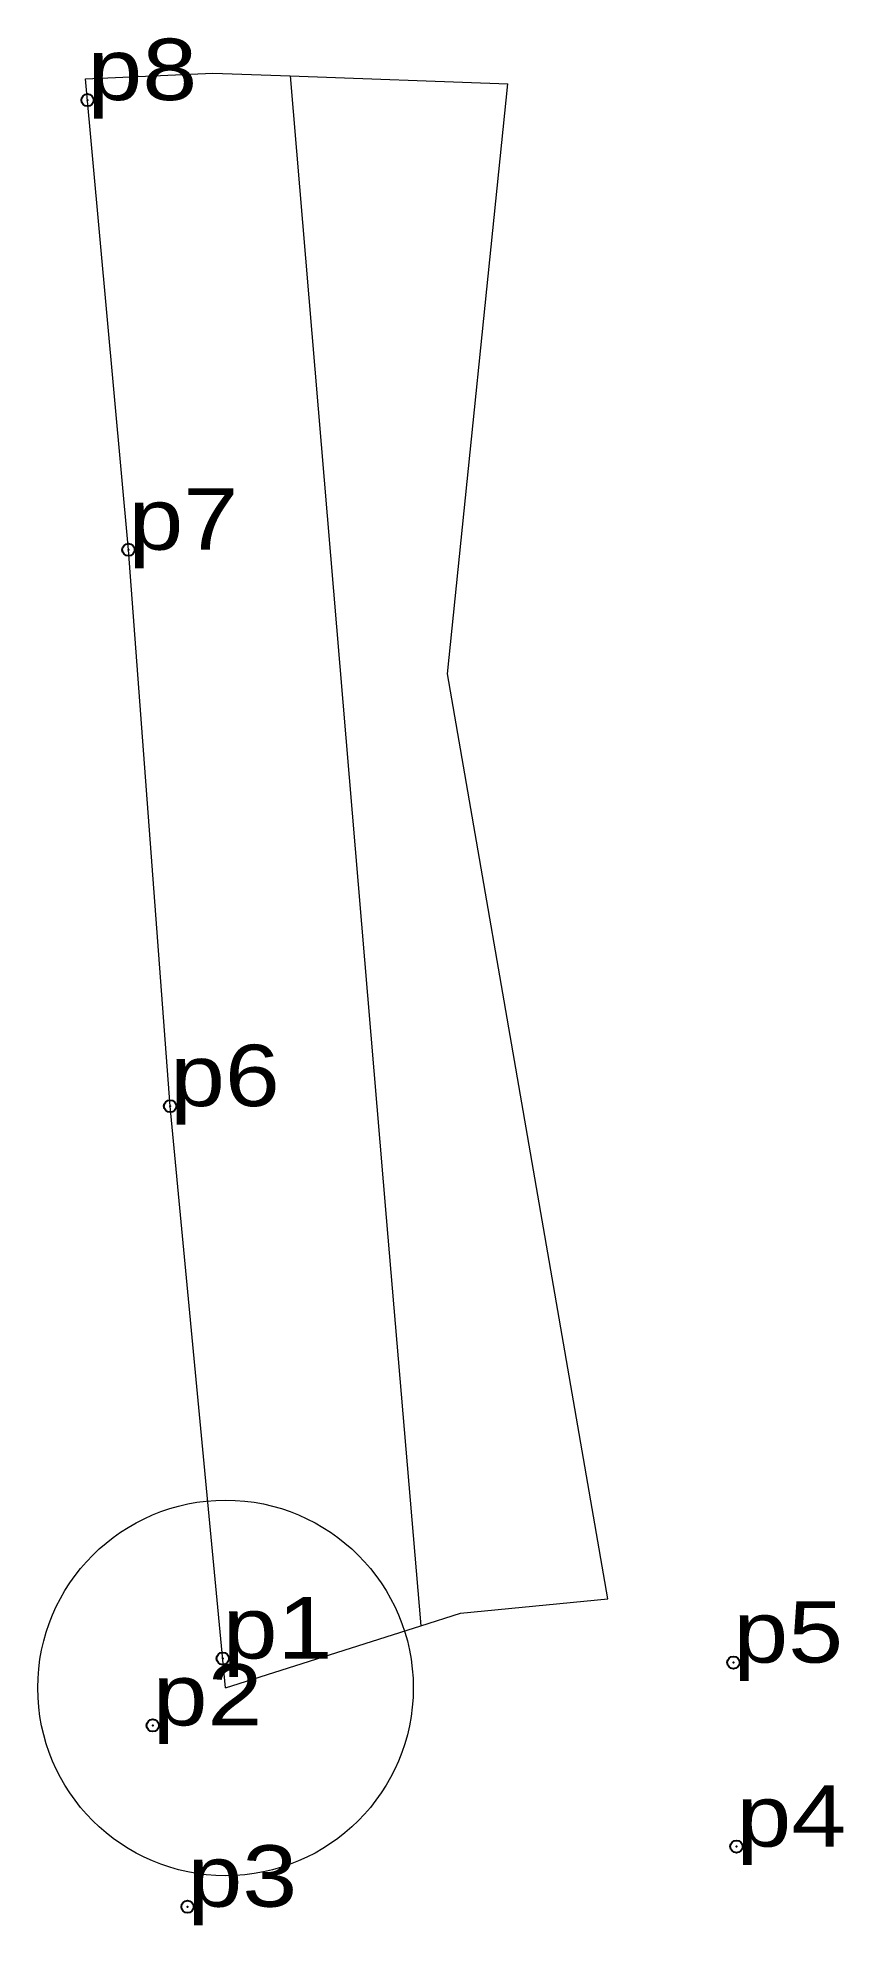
# Model space of a CAD drawing. Header units: metres. Extents: x 546820 to 1836833, y -1 to 1837245.
# Drawn here: x 547370.8 to 547394.4, y 1836994.2 to 1837049.5 of the extents above; entities outside this region: 5.
import ezdxf
from ezdxf.enums import TextEntityAlignment as Align

# ---------------------------------------------------------------- set-up
doc = ezdxf.new("R2010")
doc.units = ezdxf.units.M
doc.header["$LTSCALE"] = 0.72
doc.header["$PDMODE"] = 32
doc.header["$PDSIZE"] = 0.36
for name, color, linetype in [('12', 7, 'Continuous'), ('7', 7, 'Continuous'), ('9', 7, 'Continuous')]:
    doc.layers.add(name, color=color, linetype=linetype)
doc.layers.add('6', color=7, linetype='Continuous', lineweight=13)

msp = doc.modelspace()

# ---------------------------------------------------------------- linework, layer by layer
at = {"layer": '6'}
for p, q in [((547372.21, 1837048.33), (547375.94, 1837048.5)), ((547378.21, 1837048.42), (547384.58, 1837048.19)), ((547382.82, 1837030.9), (547384.58, 1837048.19)), ((547385.46, 1837015.63), (547382.82, 1837030.9)), ((547381.02, 1837014.98), (547382.03, 1837003.02)), ((547376.31, 1837001.2), (547382.03, 1837003.02))]:
    msp.add_line(p, q, dxfattribs=at)
for points in [[(547375.94, 1837048.5), (547378.21, 1837048.42), (547381.02, 1837014.98)], [(547376.31, 1837001.2), (547374.69, 1837018.24), (547373.47, 1837034.54), (547372.21, 1837048.33)], [(547382.03, 1837003.02), (547383.2, 1837003.39), (547387.51, 1837003.81), (547385.46, 1837015.63)]]:
    msp.add_lwpolyline(points, dxfattribs=at)
msp.add_circle((547376.313, 1837001.199), 5.5, dxfattribs=at)
at = {"layer": '7'}
for p in [(547372.27, 1837047.71), (547373.47, 1837034.54), (547374.69, 1837018.24), (547376.23, 1837002.06), (547391.19, 1837001.94), (547374.18, 1837000.1), (547391.28, 1836996.55), (547375.2, 1836994.79), (547499, 1836823.31), (1836830, 0)]:
    msp.add_point(p, dxfattribs=at)

# ---------------------------------------------------------------- texts
at = {"layer": '12', "width": 1.2}
for s, p in [('p8', (547372.27, 1837047.71)), ('p7', (547373.47, 1837034.54)), ('p6', (547374.69, 1837018.24)), ('p1', (547376.23, 1837002.06)), ('p5', (547391.19, 1837001.94)), ('p2', (547374.18, 1837000.1)), ('p4', (547391.28, 1836996.55)), ('p3', (547375.2, 1836994.79)), ('p9', (547499, 1836823.31)), ('p1', (1836830, 0))]:
    msp.add_text(s, height=1.8, dxfattribs=at).set_placement(p)
at = {"layer": '9', "width": 1.25}
msp.add_text('547500.22', height=1.8, dxfattribs=at).set_placement((1836830.01, -0.9), align=Align.RIGHT)

doc.saveas('drawing.dxf')
